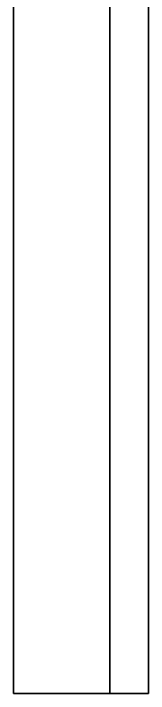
# Model space of a CAD drawing. Extents: x -5 to 335, y -500 to 0.
# Drawn here: x 145.72 to 152.52, y -500 to -465.72 of the extents above; entities that cross this region are included whole.
import ezdxf

# ---------------------------------------------------------------- set-up
doc = ezdxf.new("R2010")
doc.units = 0
doc.header["$MEASUREMENT"] = 0
doc.layers.add('ACESSORIO', color=7, linetype='CONTINUOUS')

msp = doc.modelspace()

# ---------------------------------------------------------------- linework, layer by layer
at = {"layer": 'ACESSORIO'}
for points in [[(150.58, -500, 56.98), (145.72, -500, 56.98), (145.72, 0, 56.98), (150.58, 0, 56.98)], [(150.58, -500, 54.94), (145.72, -500, 54.94), (145.72, 0, 54.94), (150.58, 0, 54.94)], [(145.72, 0, 56.98), (145.72, 0, 54.94), (145.72, -500, 54.94), (145.72, -500, 56.98)], [(145.72, 0, 4.07), (145.72, 0, 6.1), (145.72, -500, 6.1), (145.72, -500, 4.07)], [(150.58, -500, 6.1), (145.72, -500, 6.1), (145.72, 0, 6.1), (150.58, 0, 6.1)], [(150.58, -500, 4.07), (145.72, -500, 4.07), (145.72, 0, 4.07), (150.58, 0, 4.07)], [(152.52, -500, 56.98), (150.58, -500, 56.98), (150.58, 0, 56.98), (152.52, 0, 56.98)], [(150.58, -500, 4.07), (152.52, -500, 4.07), (152.52, 0, 4.07), (150.58, 0, 4.07)], [(150.58, -500, 56.98), (150.58, -500, 4.07), (150.58, 0, 4.07), (150.58, 0, 56.98)], [(152.52, -500, 4.07), (150.58, -500, 4.07), (150.58, 0, 4.07), (152.52, 0, 4.07)], [(152.52, -500, 56.98), (152.52, -500, 4.07), (152.52, 0, 4.07), (152.52, 0, 56.98)]]:
    msp.add_3dface(points, dxfattribs=at)
at = {"layer": 'ACESSORIO', "linetype": 'BYBLOCK'}
for points in [[(150.58, -500, 6.1), (145.72, -500, 6.1), (145.72, -500, 4.07), (150.58, -500, 4.07)], [(150.58, -500, 56.98), (145.72, -500, 56.98), (145.72, -500, 54.94), (150.58, -500, 54.94)], [(150.58, -500, 4.07), (152.52, -500, 4.07), (152.52, -500, 56.98), (150.58, -500, 56.98)]]:
    msp.add_3dface(points, dxfattribs=at)

doc.saveas('drawing.dxf')
